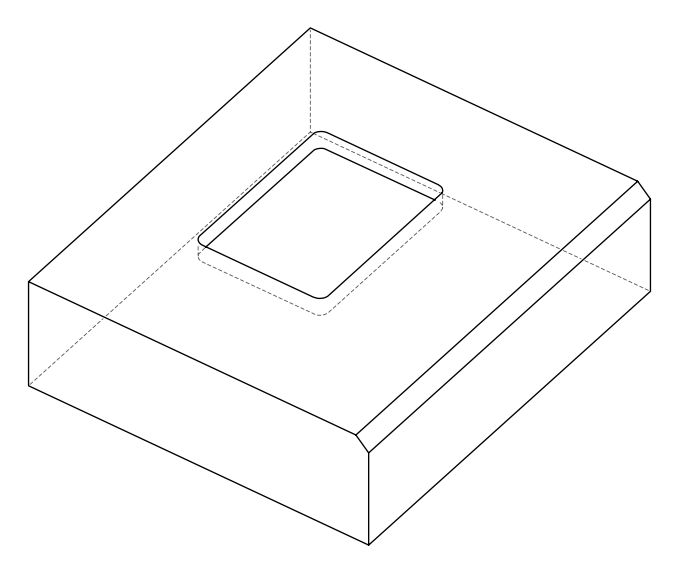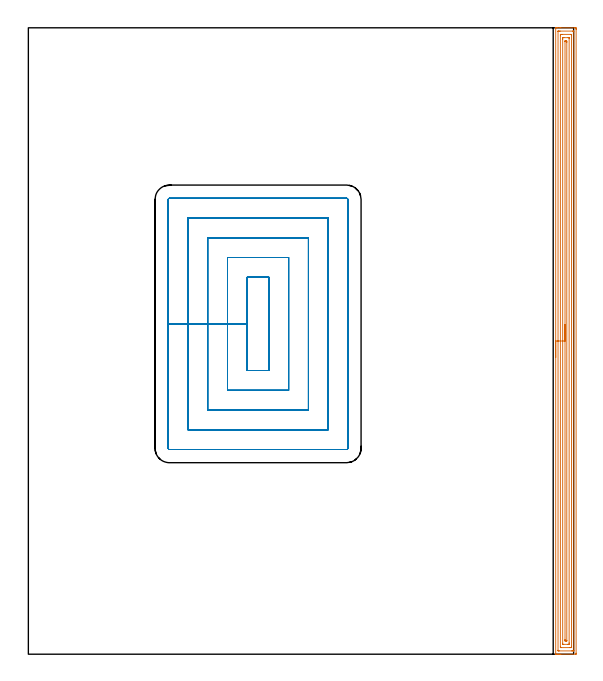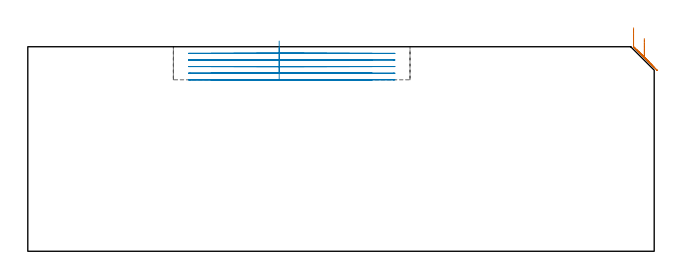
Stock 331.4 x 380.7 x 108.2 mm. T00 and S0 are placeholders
(PLAN: 2 operations, 1 tool changes, 33 min)
(1 AREA_MILL | FG_CHAMFER_SURFACE | UGT0205_001 | 15.45 min | 29266 mm3)
(2 MILL_RECTANGULAR_POCKET | POCKET_RECTANGULAR_STRAIGHT | UGT0201_010 | Follow Part, ap 4, ae 75% | 17.59 min | 368534 mm3)
(TOOL UGT0205_001 | Chamfer Mill 20 x 3 x 45 deg. | D20 FL50 Z2)
(TOOL UGT0201_010 | End Mill 16 mm | D16 FL22 Z2)
(OP 1 AREA_MILL)
G17 G21 G94 G90
T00 M6
G54
G17 G0 G90 X320.5 Y180.35 S1061 M3
G43 Z118.2 H0
G94 G1 Y180.388 Z117.328 F250.
Y180.502 Z116.463
Y180.691 Z115.612
Y180.953 Z114.78
Y181.287 Z113.974
Y181.69 Z113.2
Y182.158 Z112.464
Y182.69 Z111.772
Y183.279 Z111.129
Y183.922 Z110.539
Y184.614 Z110.008
Y185.35 Z109.54
Y186.124 Z109.137
Y186.93 Z108.803
Y187.762 Z108.541
Y188.613 Z108.352
Y189.478 Z108.238
Y190.35 Z108.2
Y380.535
X320.502 Y380.692 Z108.188
X320.508 Y380.693 Z108.183
X320.843 Y380.7 Z107.857
X321.194 Z107.505
X321.847 Z106.848
X323.055 Z105.641
X323.612 Z105.083
X331.831 Z96.866
X332.435 Y380.695 Z96.262
X332.892 Y380.691 Z95.806
X332.895 Y380.553 Z95.803
X332.899 Y380.088 Z95.801
X332.9 Y379.618 Z95.8
Y0.612
X332.896 Y0.184 Z95.803
X332.892 Y0.01 Z95.806
X332.714 Y0. Z95.984
X323.612 Z105.083
X323.055 Z105.641
X322.729 Z105.967
X322.173 Z106.523
X321.847 Z106.848
X321.194 Z107.505
X320.843 Z107.856
X320.508 Z108.182
X320.502 Y0.007 Z108.188
X320.5 Y0.165 Z108.2
Y190.35
X321.914 Z106.786
X321.915 Y378.509 Z106.785
X321.916 Y378.612 Z106.784
X321.919 Y378.662 Z106.781
X321.92 Y378.681 Z106.78
X321.945 Y378.69 Z106.755
X322.339 Y378.698 Z106.361
X322.729 Y378.699 Z105.971
X323.219 Y378.7 Z105.481
X330.671 Y378.699 Z98.029
X331.164 Y378.697 Z97.536
X331.38 Y378.69 Z97.32
X331.479 Y378.677 Z97.221
X331.485 Y378.372 Z97.215
Y378.303
Y2.191
X331.484 Y2.088 Z97.216
X331.481 Y2.038 Z97.219
X331.48 Y2.019 Z97.22
X331.455 Y2.01 Z97.245
X331.061 Y2.002 Z97.639
X330.671 Y2.001 Z98.029
X330.181 Y2. Z98.519
X322.729 Y2.001 Z105.971
X322.236 Y2.003 Z106.464
X322.02 Y2.01 Z106.68
X321.921 Y2.023 Z106.779
X321.915 Y2.328 Z106.785
Y2.397
X321.914 Y190.35 Z106.786
X323.328 Z105.372
X323.329 Y375.91 Z105.371
X323.331 Y376.517 Z105.369
X323.334 Y376.659 Z105.366
X323.335 Y376.687 Z105.365
X323.371 Y376.692 Z105.329
X323.433 Y376.698 Z105.267
X323.612 Y376.699 Z105.088
X324.313 Y376.7 Z104.387
X329.608 Y376.699 Z99.092
X329.788 Y376.696 Z98.912
X329.969 Y376.69 Z98.731
X330.065 Y376.68 Z98.635
X330.068 Y376.612 Z98.632
X330.07 Y376.517 Z98.631
X330.071 Y376.231 Z98.629
Y4.79
X330.069 Y4.183 Z98.631
X330.066 Y4.041 Z98.634
X330.065 Y4.013 Z98.635
X330.029 Y4.008 Z98.671
X329.967 Y4.002 Z98.733
X329.788 Y4.001 Z98.912
X329.087 Y4. Z99.613
X323.792 Y4.001 Z104.908
X323.612 Y4.004 Z105.088
X323.431 Y4.01 Z105.269
X323.335 Y4.02 Z105.365
X323.332 Y4.088 Z105.368
X323.33 Y4.183 Z105.37
X323.329 Y4.469 Z105.371
X323.328 Y190.35 Z105.372
X324.743 Z103.957
Y373.838
X324.746 Y374.476 Z103.954
X324.75 Y374.684 Z103.95
X324.951 Y374.691 Z103.749
X325.376 Y374.7 Z103.324
X325.407 Z103.293
X328.054 Z100.646
X328.455 Y374.695 Z100.245
X328.648 Y374.69 Z100.052
X328.651 Y374.579 Z100.049
X328.657 Y374.091 Z100.043
Y6.862
X328.654 Y6.224 Z100.046
X328.65 Y6.016 Z100.05
X328.449 Y6.009 Z100.251
X328.024 Y6. Z100.676
X327.993 Z100.707
X325.345 Z103.355
X324.945 Y6.005 Z103.755
X324.752 Y6.01 Z103.948
X324.749 Y6.121 Z103.951
X324.743 Y6.609 Z103.957
Y190.35
X326.157 Z102.543
Y372.259
X326.159 Y372.465 Z102.541
X326.162 Y372.602 Z102.538
X326.166 Y372.691 Z102.534
X326.18 Y372.693 Z102.52
X326.259 Y372.697 Z102.441
X326.502 Y372.699 Z102.198
X327.141 Y372.692 Z101.559
X327.226 Y372.69 Z101.474
X327.237 Y372.362 Z101.463
X327.242 Y372.156 Z101.458
X327.243 Y372.052 Z101.457
Y371.949
Y8.441
X327.241 Y8.235 Z101.459
X327.238 Y8.098 Z101.462
X327.234 Y8.009 Z101.466
X327.22 Y8.007 Z101.48
X327.141 Y8.003 Z101.559
X326.898 Y8.001 Z101.802
X326.259 Y8.008 Z102.441
X326.174 Y8.01 Z102.526
X326.163 Y8.338 Z102.537
X326.158 Y8.544 Z102.542
X326.157 Y8.648 Z102.543
Y8.751
Y190.35
Y191.222 Z102.581
Y192.086 Z102.695
Y192.938 Z102.884
Y193.77 Z103.146
Y194.576 Z103.48
Y195.35 Z103.883
Y196.086 Z104.352
Y196.778 Z104.883
Y197.421 Z105.472
Y198.01 Z106.115
Y198.541 Z106.807
Y199.01 Z107.543
Y199.413 Z108.317
Y199.747 Z109.123
Y200.009 Z109.955
Y200.198 Z110.807
Y200.312 Z111.672
Y200.35 Z112.543
G0 Z118.2
M5
M2
(OP 2 MILL_RECTANGULAR_POCKET)
G17 G21 G94 G90
T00 M6
G54
G17 G0 G90 X133. Y225.008 S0 M3
G43 Z118.2 H0
Z111.2
G94 G1 Y200.75 Z104.7 F250.
Y172.4 F500.
X146.2
Y229.1
X133.
Y200.75
X121.
Y160.4
X158.2
Y241.1
X121.
Y200.75
X109.
Y148.4
X170.2
Y253.1
X109.
Y200.75
X97.
Y136.4
X182.2
Y265.1
X97.
Y200.75
X85.
Y125.2
G3 X85.8 Y124.4 R0.8
G1 X193.4
G3 X194.2 Y125.2 R0.8
G1 Y276.3
G3 X193.4 Y277.1 R0.8
G1 X85.8
G3 X85. Y276.3 R0.8
G1 Y200.75
Y199.75
G0 X133. Y225.008 Z107.7
G1 Y200.75 Z101.2 F250.
Y172.4 F500.
X146.2
Y229.1
X133.
Y200.75
X121.
Y160.4
X158.2
Y241.1
X121.
Y200.75
X109.
Y148.4
X170.2
Y253.1
X109.
Y200.75
X97.
Y136.4
X182.2
Y265.1
X97.
Y200.75
X85.
Y125.2
G3 X85.8 Y124.4 R0.8
G1 X193.4
G3 X194.2 Y125.2 R0.8
G1 Y276.3
G3 X193.4 Y277.1 R0.8
G1 X85.8
G3 X85. Y276.3 R0.8
G1 Y200.75
Y199.75
G0 X133. Y225.008 Z104.2
G1 Y200.75 Z97.7 F250.
Y172.4 F500.
X146.2
Y229.1
X133.
Y200.75
X121.
Y160.4
X158.2
Y241.1
X121.
Y200.75
X109.
Y148.4
X170.2
Y253.1
X109.
Y200.75
X97.
Y136.4
X182.2
Y265.1
X97.
Y200.75
X85.
Y125.2
G3 X85.8 Y124.4 R0.8
G1 X193.4
G3 X194.2 Y125.2 R0.8
G1 Y276.3
G3 X193.4 Y277.1 R0.8
G1 X85.8
G3 X85. Y276.3 R0.8
G1 Y200.75
Y199.75
G0 X133. Y225.008 Z100.7
G1 Y200.75 Z94.2 F250.
Y172.4 F500.
X146.2
Y229.1
X133.
Y200.75
X121.
Y160.4
X158.2
Y241.1
X121.
Y200.75
X109.
Y148.4
X170.2
Y253.1
X109.
Y200.75
X97.
Y136.4
X182.2
Y265.1
X97.
Y200.75
X85.
Y125.2
G3 X85.8 Y124.4 R0.8
G1 X193.4
G3 X194.2 Y125.2 R0.8
G1 Y276.3
G3 X193.4 Y277.1 R0.8
G1 X85.8
G3 X85. Y276.3 R0.8
G1 Y200.75
Y199.75
G0 X133. Y225.008 Z97.2
G1 Y200.75 Z90.7 F250.
Y172.4 F500.
X146.2
Y229.1
X133.
Y200.75
X121.
Y160.4
X158.2
Y241.1
X121.
Y200.75
X109.
Y148.4
X170.2
Y253.1
X109.
Y200.75
X97.
Y136.4
X182.2
Y265.1
X97.
Y200.75
X85.
Y125.2
G3 X85.8 Y124.4 R0.8
G1 X193.4
G3 X194.2 Y125.2 R0.8
G1 Y276.3
G3 X193.4 Y277.1 R0.8
G1 X85.8
G3 X85. Y276.3 R0.8
G1 Y200.75
Y199.75
G0 Z118.2
M5
M2
